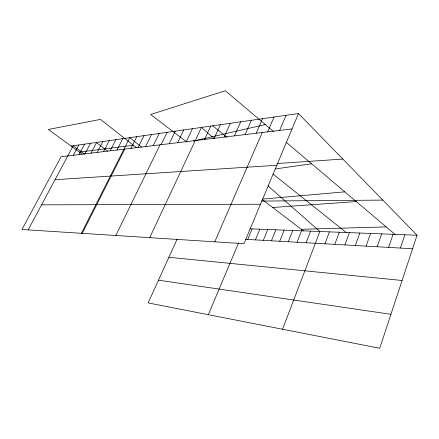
<?xml version="1.0" encoding="UTF-8"?>
<svg xmlns="http://www.w3.org/2000/svg" width="439" height="439" viewBox="0 0 439 439"><rect width="100%" height="100%" fill="white"/><g stroke="black" fill="none" stroke-linecap="round" stroke-linejoin="round"><path stroke-width="0.66" d="M71.091 146.072L298.471 113.542L417.05 235.227L379.713 348.259L148.135 302.915L177.12 239.156M400.395 248.062L404.879 234.761M388.597 247.393L393.086 234.305M377.161 246.751L381.656 233.872M366.077 246.125L370.576 233.444M355.327 245.522L359.826 233.032M344.895 244.929L349.395 232.632M334.765 244.358L339.27 232.242M324.931 243.804L329.431 231.869M282.557 329.239L319.872 231.501L268.07 185.971M306.093 242.745L310.576 231.144M297.06 242.235L301.538 230.799M288.275 241.741L292.747 230.459M279.731 241.258L284.187 230.129M271.406 240.791L275.857 229.811M263.307 240.331L267.741 229.498M255.41 239.886L259.833 229.196M247.722 239.453L252.129 228.9M298.471 113.542L243.963 243.683L21.95 229.498L61.109 156.739L292.023 128.934M208.305 314.697L238.657 242.745M279.599 130.432L286.03 115.32M267.653 131.87L274.057 117.037M214.742 241.812L262.22 132.523M256.151 133.253L262.527 118.684M245.072 134.592L251.421 120.275M234.393 135.876L240.709 121.806M224.093 137.116L230.376 123.282M214.15 138.312L220.4 124.709M204.547 139.47L210.764 126.092M149.71 237.658L201.446 127.42L214.04 138.488M186.295 141.665L192.436 128.709M177.614 142.713L183.716 129.96M169.213 143.723L175.276 131.168M115.836 235.496L160.037 144.832M161.075 144.705L167.094 132.337M153.189 145.655L159.17 133.467M145.545 146.577L151.482 134.57M138.126 147.466L144.03 135.635M130.932 148.333L136.792 136.672M81.38 233.296L129.768 137.676L141.649 147.081M82.208 233.35L124.824 149.068M116.961 150.017L122.739 138.68M110.184 150.835L115.918 139.657M103.593 151.625L109.289 140.606M97.195 152.393L102.847 141.528M90.977 153.145L96.58 142.423M84.925 153.875L90.489 143.295M79.042 154.583L84.568 144.14M73.318 155.269L78.795 144.969M28.189 229.899L73.181 145.77L84.579 154.122M193.33 141.073L265.271 124.55M275.105 168.971L311.608 163.769M79.316 152.081L133.379 145.26M262.473 199.114L344.785 191.848M272.712 207.499L356.276 201.578M277.004 163.544L342.843 159.072M55.034 179.705L276.811 165.256M301.33 229.306L386.183 226.892M261.375 201.073L382.824 200.102M41.59 204.843L260.486 204.239M250.082 228.823L417.05 235.227M245.675 239.337L412.583 248.748M168.883 257.281L402.102 280.488M158.474 280.175L390.929 314.308M82.159 154.16L48.367 129.461L100.476 119.392L136.491 147.702M96.267 142.466L107.753 151.148M186.794 142.038L150.654 114.497L225.328 90.741L273.607 131.601M262.083 199.399L303.382 230.865M212.674 125.817L227.095 137.341M273.025 174.042L346.195 232.511M286.168 142.231L395.034 234.382"/></g></svg>
